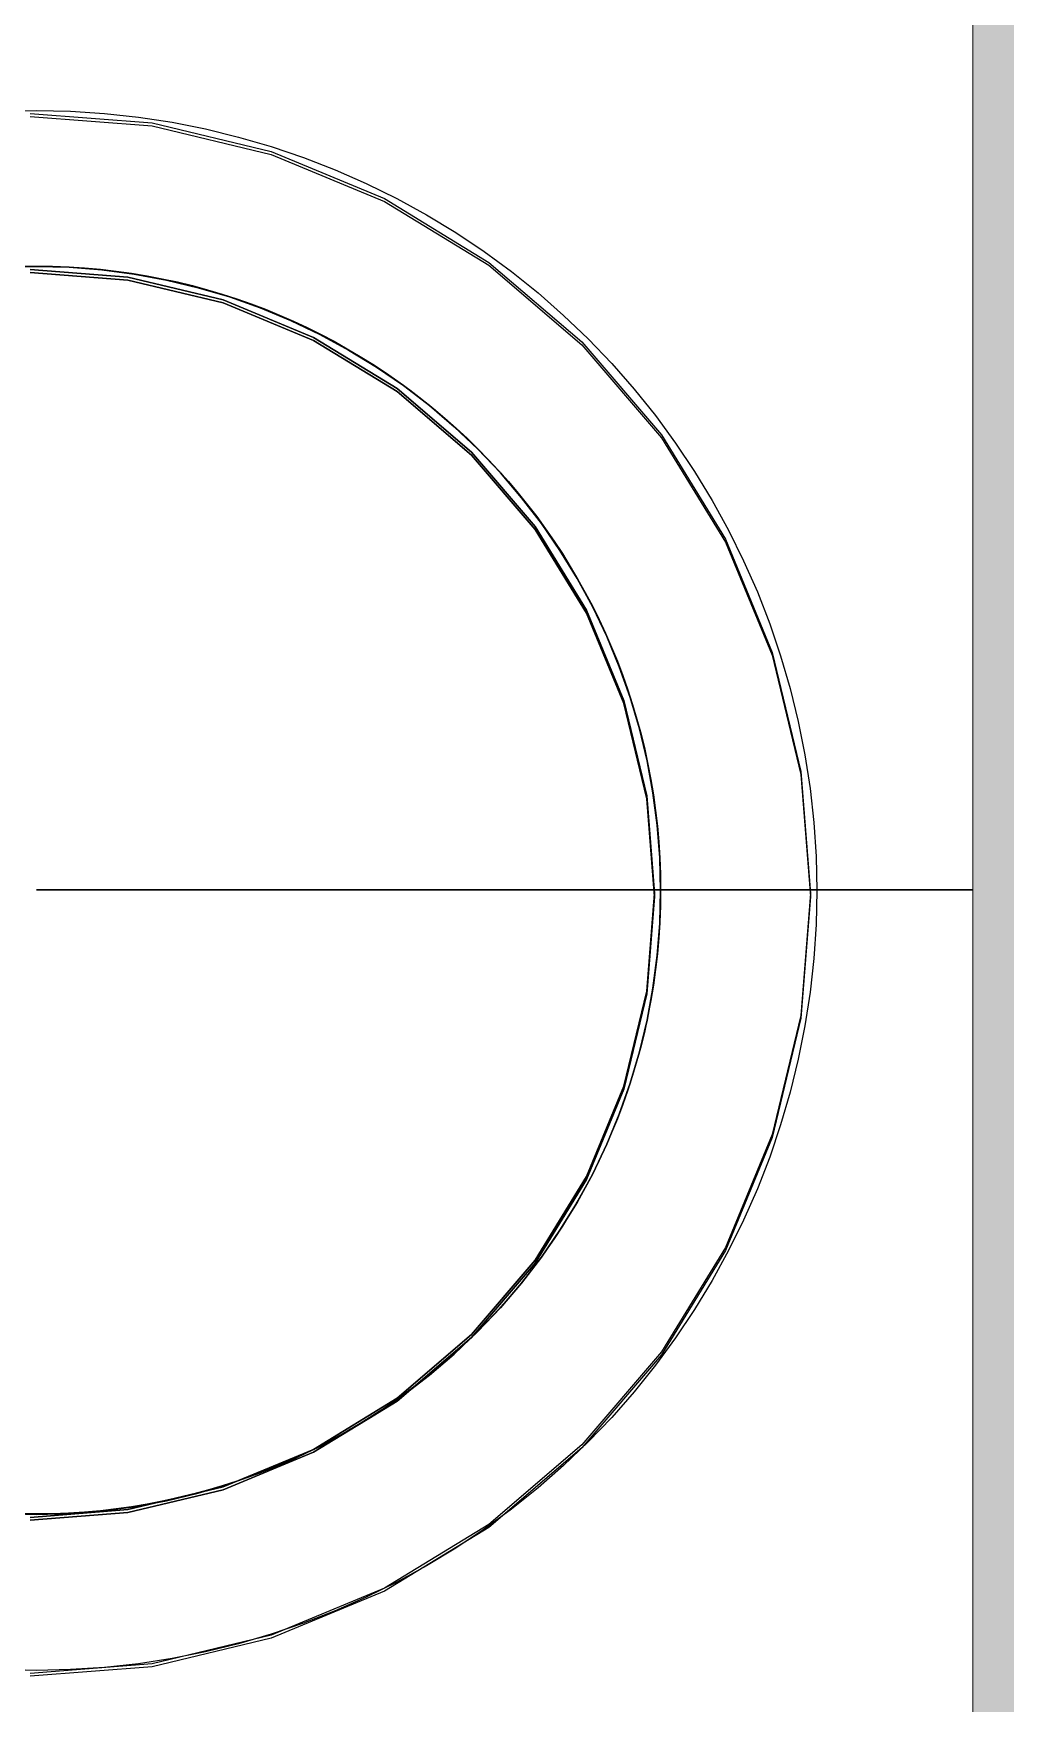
# Model space of a CAD drawing. Header units: millimetres. Extents: x 0 to 59350, y 0 to 29700.
# Drawn here: x 38668 to 38683.58, y 18100.68 to 18127.45 of the extents above; entities that cross this region are included whole.
import ezdxf

# ---------------------------------------------------------------- set-up
doc = ezdxf.new("R2010")
doc.units = ezdxf.units.MM
doc.linetypes.add('PUNKT2_S9', pattern=[1, 0, -1])
doc.layers.add('Slab', color=7, linetype='Continuous', lineweight=50)
doc.layers.add('Standard', color=7, linetype='Continuous', lineweight=25)

msp = doc.modelspace()

# ---------------------------------------------------------------- hatches: boundary and pattern name
at = {"layer": 'Standard', "linetype": 'PUNKT2_S9', "lineweight": 18}
msp.add_hatch(color=59, dxfattribs=at).paths.add_polyline_path([(38683.049, 18941.22), (38683.049, 18021.22), (38708.049, 18021.22), (38708.049, 18941.22)])

# ---------------------------------------------------------------- linework, layer by layer
at = {"layer": 'Slab', "color": 7, "linetype": 'Continuous', "lineweight": -3}
for p, q in [((38667.504, 18126.201), (38668.049, 18126.213)), ((38667.504, 18126.201), (38668.049, 18126.213)), ((38667.504, 18126.201), (38668.049, 18126.213)), ((38667.504, 18126.201), (38668.049, 18126.213)), ((38668.049, 18126.213), (38668.595, 18126.201)), ((38668.049, 18126.213), (38668.595, 18126.201)), ((38668.049, 18126.213), (38668.595, 18126.201)), ((38668.049, 18126.213), (38668.595, 18126.201)), ((38668.595, 18126.201), (38669.139, 18126.165)), ((38668.595, 18126.201), (38669.139, 18126.165)), ((38668.595, 18126.201), (38669.139, 18126.165)), ((38668.595, 18126.201), (38669.139, 18126.165)), ((38667.949, 18126.165), (38669.904, 18126.012)), ((38667.949, 18126.165), (38669.904, 18126.012)), ((38667.949, 18126.118), (38669.904, 18125.964)), ((38667.949, 18126.118), (38669.904, 18125.964)), ((38669.139, 18126.165), (38669.681, 18126.106)), ((38669.139, 18126.165), (38669.681, 18126.106)), ((38669.139, 18126.165), (38669.681, 18126.106)), ((38669.139, 18126.165), (38669.681, 18126.106)), ((38669.681, 18126.106), (38670.22, 18126.023)), ((38669.681, 18126.106), (38670.22, 18126.023)), ((38669.681, 18126.106), (38670.22, 18126.023)), ((38669.681, 18126.106), (38670.22, 18126.023)), ((38669.904, 18126.012), (38671.811, 18125.554)), ((38669.904, 18126.012), (38671.811, 18125.554)), ((38669.904, 18125.964), (38671.811, 18125.506)), ((38669.904, 18125.964), (38671.811, 18125.506)), ((38670.22, 18126.023), (38670.755, 18125.917)), ((38670.22, 18126.023), (38670.755, 18125.917)), ((38670.22, 18126.023), (38670.755, 18125.917)), ((38670.22, 18126.023), (38670.755, 18125.917)), ((38670.755, 18125.917), (38671.285, 18125.787)), ((38670.755, 18125.917), (38671.285, 18125.787)), ((38670.755, 18125.917), (38671.285, 18125.787)), ((38670.755, 18125.917), (38671.285, 18125.787)), ((38671.285, 18125.787), (38671.808, 18125.634)), ((38671.285, 18125.787), (38671.808, 18125.634)), ((38671.285, 18125.787), (38671.808, 18125.634)), ((38671.285, 18125.787), (38671.808, 18125.634)), ((38671.808, 18125.634), (38672.325, 18125.459)), ((38671.808, 18125.634), (38672.325, 18125.459)), ((38671.808, 18125.634), (38672.325, 18125.459)), ((38671.808, 18125.634), (38672.325, 18125.459)), ((38671.811, 18125.554), (38673.624, 18124.803)), ((38671.811, 18125.554), (38673.624, 18124.803)), ((38671.811, 18125.506), (38673.624, 18124.756)), ((38671.811, 18125.506), (38673.624, 18124.756)), ((38672.325, 18125.459), (38672.833, 18125.261)), ((38672.325, 18125.459), (38672.833, 18125.261)), ((38672.325, 18125.459), (38672.833, 18125.261)), ((38672.325, 18125.459), (38672.833, 18125.261)), ((38672.833, 18125.261), (38673.332, 18125.042)), ((38672.833, 18125.261), (38673.332, 18125.042)), ((38672.833, 18125.261), (38673.332, 18125.042)), ((38672.833, 18125.261), (38673.332, 18125.042)), ((38673.332, 18125.042), (38673.821, 18124.801)), ((38673.332, 18125.042), (38673.821, 18124.801)), ((38673.332, 18125.042), (38673.821, 18124.801)), ((38673.332, 18125.042), (38673.821, 18124.801)), ((38673.624, 18124.803), (38675.296, 18123.778)), ((38673.624, 18124.803), (38675.296, 18123.778)), ((38673.624, 18124.756), (38675.296, 18123.731)), ((38673.624, 18124.756), (38675.296, 18123.731)), ((38673.821, 18124.801), (38674.299, 18124.538)), ((38673.821, 18124.801), (38674.299, 18124.538)), ((38673.821, 18124.801), (38674.299, 18124.538)), ((38673.821, 18124.801), (38674.299, 18124.538)), ((38674.299, 18124.538), (38674.766, 18124.255)), ((38674.299, 18124.538), (38674.766, 18124.255)), ((38674.299, 18124.538), (38674.766, 18124.255)), ((38674.299, 18124.538), (38674.766, 18124.255)), ((38674.766, 18124.255), (38675.219, 18123.952)), ((38674.766, 18124.255), (38675.219, 18123.952)), ((38674.766, 18124.255), (38675.219, 18123.952)), ((38674.766, 18124.255), (38675.219, 18123.952)), ((38675.219, 18123.952), (38675.659, 18123.63)), ((38675.219, 18123.952), (38675.659, 18123.63)), ((38675.219, 18123.952), (38675.659, 18123.63)), ((38675.219, 18123.952), (38675.659, 18123.63)), ((38668.049, 18123.713), (38667.526, 18123.699)), ((38667.526, 18123.699), (38668.049, 18123.713)), ((38667.526, 18123.699), (38668.049, 18123.713)), ((38668.049, 18123.713), (38667.526, 18123.699)), ((38667.526, 18123.699), (38668.049, 18123.713)), ((38668.049, 18123.713), (38667.526, 18123.699)), ((38669.513, 18123.542), (38667.949, 18123.665)), ((38667.949, 18123.665), (38669.513, 18123.542)), ((38669.513, 18123.495), (38667.949, 18123.618)), ((38667.949, 18123.618), (38669.513, 18123.495)), ((38668.573, 18123.699), (38668.049, 18123.713)), ((38668.049, 18123.713), (38668.573, 18123.699)), ((38668.049, 18123.713), (38668.573, 18123.699)), ((38668.573, 18123.699), (38668.049, 18123.713)), ((38668.049, 18123.713), (38668.573, 18123.699)), ((38668.573, 18123.699), (38668.049, 18123.713)), ((38669.095, 18123.658), (38668.573, 18123.699)), ((38668.573, 18123.699), (38669.095, 18123.658)), ((38668.573, 18123.699), (38669.095, 18123.658)), ((38669.095, 18123.658), (38668.573, 18123.699)), ((38668.573, 18123.699), (38669.095, 18123.658)), ((38669.095, 18123.658), (38668.573, 18123.699)), ((38669.614, 18123.59), (38669.095, 18123.658)), ((38669.095, 18123.658), (38669.614, 18123.59)), ((38669.095, 18123.658), (38669.614, 18123.59)), ((38669.614, 18123.59), (38669.095, 18123.658)), ((38669.095, 18123.658), (38669.614, 18123.59)), ((38669.614, 18123.59), (38669.095, 18123.658)), ((38671.039, 18123.176), (38669.513, 18123.542)), ((38669.513, 18123.542), (38671.039, 18123.176)), ((38670.129, 18123.494), (38669.614, 18123.59)), ((38669.614, 18123.59), (38670.129, 18123.494)), ((38669.614, 18123.59), (38670.129, 18123.494)), ((38670.129, 18123.494), (38669.614, 18123.59)), ((38669.614, 18123.59), (38670.129, 18123.494)), ((38670.129, 18123.494), (38669.614, 18123.59)), ((38675.296, 18123.778), (38676.788, 18122.504)), ((38675.296, 18123.778), (38676.788, 18122.504)), ((38675.296, 18123.731), (38676.788, 18122.457)), ((38675.296, 18123.731), (38676.788, 18122.457)), ((38675.659, 18123.63), (38676.084, 18123.289)), ((38675.659, 18123.63), (38676.084, 18123.289)), ((38675.659, 18123.63), (38676.084, 18123.289)), ((38675.659, 18123.63), (38676.084, 18123.289)), ((38671.039, 18123.129), (38669.513, 18123.495)), ((38669.513, 18123.495), (38671.039, 18123.129)), ((38670.638, 18123.372), (38670.129, 18123.494)), ((38670.129, 18123.494), (38670.638, 18123.372)), ((38670.129, 18123.494), (38670.638, 18123.372)), ((38670.638, 18123.372), (38670.129, 18123.494)), ((38670.129, 18123.494), (38670.638, 18123.372)), ((38670.638, 18123.372), (38670.129, 18123.494)), ((38671.14, 18123.224), (38670.638, 18123.372)), ((38670.638, 18123.372), (38671.14, 18123.224)), ((38670.638, 18123.372), (38671.14, 18123.224)), ((38671.14, 18123.224), (38670.638, 18123.372)), ((38670.638, 18123.372), (38671.14, 18123.224)), ((38671.14, 18123.224), (38670.638, 18123.372)), ((38676.084, 18123.289), (38676.494, 18122.929)), ((38676.084, 18123.289), (38676.494, 18122.929)), ((38676.084, 18123.289), (38676.494, 18122.929)), ((38676.084, 18123.289), (38676.494, 18122.929)), ((38672.489, 18122.575), (38671.039, 18123.176)), ((38671.039, 18123.176), (38672.489, 18122.575)), ((38672.489, 18122.528), (38671.039, 18123.129)), ((38671.039, 18123.129), (38672.489, 18122.528)), ((38671.633, 18123.049), (38671.14, 18123.224)), ((38671.14, 18123.224), (38671.633, 18123.049)), ((38671.14, 18123.224), (38671.633, 18123.049)), ((38671.633, 18123.049), (38671.14, 18123.224)), ((38671.14, 18123.224), (38671.633, 18123.049)), ((38671.633, 18123.049), (38671.14, 18123.224)), ((38672.117, 18122.848), (38671.633, 18123.049)), ((38671.633, 18123.049), (38672.117, 18122.848)), ((38671.633, 18123.049), (38672.117, 18122.848)), ((38672.117, 18122.848), (38671.633, 18123.049)), ((38671.633, 18123.049), (38672.117, 18122.848)), ((38672.117, 18122.848), (38671.633, 18123.049)), ((38672.589, 18122.623), (38672.117, 18122.848)), ((38672.117, 18122.848), (38672.589, 18122.623)), ((38672.117, 18122.848), (38672.589, 18122.623)), ((38672.589, 18122.623), (38672.117, 18122.848)), ((38672.117, 18122.848), (38672.589, 18122.623)), ((38672.589, 18122.623), (38672.117, 18122.848)), ((38676.494, 18122.929), (38676.888, 18122.552)), ((38676.494, 18122.929), (38676.888, 18122.552)), ((38676.494, 18122.929), (38676.888, 18122.552)), ((38676.494, 18122.929), (38676.888, 18122.552)), ((38673.827, 18121.756), (38672.489, 18122.575)), ((38672.489, 18122.575), (38673.827, 18121.756)), ((38673.827, 18121.708), (38672.489, 18122.528)), ((38672.489, 18122.528), (38673.827, 18121.708)), ((38673.049, 18122.373), (38672.589, 18122.623)), ((38672.589, 18122.623), (38673.049, 18122.373)), ((38672.589, 18122.623), (38673.049, 18122.373)), ((38673.049, 18122.373), (38672.589, 18122.623)), ((38672.589, 18122.623), (38673.049, 18122.373)), ((38673.049, 18122.373), (38672.589, 18122.623)), ((38676.788, 18122.504), (38678.061, 18121.013)), ((38676.788, 18122.504), (38678.061, 18121.013)), ((38676.788, 18122.457), (38678.061, 18120.965)), ((38676.788, 18122.457), (38678.061, 18120.965)), ((38676.888, 18122.552), (38677.265, 18122.158)), ((38676.888, 18122.552), (38677.265, 18122.158)), ((38676.888, 18122.552), (38677.265, 18122.158)), ((38676.888, 18122.552), (38677.265, 18122.158)), ((38673.496, 18122.1), (38673.049, 18122.373)), ((38673.049, 18122.373), (38673.496, 18122.1)), ((38673.049, 18122.373), (38673.496, 18122.1)), ((38673.496, 18122.1), (38673.049, 18122.373)), ((38673.049, 18122.373), (38673.496, 18122.1)), ((38673.496, 18122.1), (38673.049, 18122.373)), ((38673.927, 18121.803), (38673.496, 18122.1)), ((38673.496, 18122.1), (38673.927, 18121.803)), ((38673.496, 18122.1), (38673.927, 18121.803)), ((38673.927, 18121.803), (38673.496, 18122.1)), ((38673.496, 18122.1), (38673.927, 18121.803)), ((38673.927, 18121.803), (38673.496, 18122.1)), ((38677.265, 18122.158), (38677.625, 18121.748)), ((38677.265, 18122.158), (38677.625, 18121.748)), ((38677.265, 18122.158), (38677.625, 18121.748)), ((38677.265, 18122.158), (38677.625, 18121.748)), ((38675.02, 18120.737), (38673.827, 18121.756)), ((38673.827, 18121.756), (38675.02, 18120.737)), ((38675.02, 18120.689), (38673.827, 18121.708)), ((38673.827, 18121.708), (38675.02, 18120.689)), ((38674.343, 18121.484), (38673.927, 18121.803)), ((38673.927, 18121.803), (38674.343, 18121.484)), ((38673.927, 18121.803), (38674.343, 18121.484)), ((38674.343, 18121.484), (38673.927, 18121.803)), ((38673.927, 18121.803), (38674.343, 18121.484)), ((38674.343, 18121.484), (38673.927, 18121.803)), ((38677.625, 18121.748), (38677.966, 18121.323)), ((38677.625, 18121.748), (38677.966, 18121.323)), ((38677.625, 18121.748), (38677.966, 18121.323)), ((38677.625, 18121.748), (38677.966, 18121.323)), ((38674.741, 18121.144), (38674.343, 18121.484)), ((38674.343, 18121.484), (38674.741, 18121.144)), ((38674.343, 18121.484), (38674.741, 18121.144)), ((38674.741, 18121.144), (38674.343, 18121.484)), ((38674.343, 18121.484), (38674.741, 18121.144)), ((38674.741, 18121.144), (38674.343, 18121.484)), ((38675.121, 18120.784), (38674.741, 18121.144)), ((38674.741, 18121.144), (38675.121, 18120.784)), ((38674.741, 18121.144), (38675.121, 18120.784)), ((38675.121, 18120.784), (38674.741, 18121.144)), ((38674.741, 18121.144), (38675.121, 18120.784)), ((38675.121, 18120.784), (38674.741, 18121.144)), ((38677.966, 18121.323), (38678.289, 18120.883)), ((38677.966, 18121.323), (38678.289, 18120.883)), ((38677.966, 18121.323), (38678.289, 18120.883)), ((38677.966, 18121.323), (38678.289, 18120.883)), ((38678.061, 18121.013), (38679.086, 18119.34)), ((38678.061, 18121.013), (38679.086, 18119.34)), ((38678.061, 18120.965), (38679.086, 18119.293)), ((38678.061, 18120.965), (38679.086, 18119.293)), ((38678.289, 18120.883), (38678.592, 18120.429)), ((38678.289, 18120.883), (38678.592, 18120.429)), ((38678.289, 18120.883), (38678.592, 18120.429)), ((38678.289, 18120.883), (38678.592, 18120.429)), ((38676.039, 18119.543), (38675.02, 18120.737)), ((38675.02, 18120.737), (38676.039, 18119.543)), ((38676.039, 18119.496), (38675.02, 18120.689)), ((38675.02, 18120.689), (38676.039, 18119.496)), ((38675.481, 18120.404), (38675.121, 18120.784)), ((38675.121, 18120.784), (38675.481, 18120.404)), ((38675.121, 18120.784), (38675.481, 18120.404)), ((38675.481, 18120.404), (38675.121, 18120.784)), ((38675.121, 18120.784), (38675.481, 18120.404)), ((38675.481, 18120.404), (38675.121, 18120.784)), ((38675.821, 18120.006), (38675.481, 18120.404)), ((38675.481, 18120.404), (38675.821, 18120.006)), ((38675.481, 18120.404), (38675.821, 18120.006)), ((38675.821, 18120.006), (38675.481, 18120.404)), ((38675.481, 18120.404), (38675.821, 18120.006)), ((38675.821, 18120.006), (38675.481, 18120.404)), ((38678.592, 18120.429), (38678.875, 18119.963)), ((38678.592, 18120.429), (38678.875, 18119.963)), ((38678.592, 18120.429), (38678.875, 18119.963)), ((38678.592, 18120.429), (38678.875, 18119.963)), ((38676.14, 18119.591), (38675.821, 18120.006)), ((38675.821, 18120.006), (38676.14, 18119.591)), ((38675.821, 18120.006), (38676.14, 18119.591)), ((38676.14, 18119.591), (38675.821, 18120.006)), ((38675.821, 18120.006), (38676.14, 18119.591)), ((38676.14, 18119.591), (38675.821, 18120.006)), ((38678.875, 18119.963), (38679.137, 18119.485)), ((38678.875, 18119.963), (38679.137, 18119.485)), ((38678.875, 18119.963), (38679.137, 18119.485)), ((38678.875, 18119.963), (38679.137, 18119.485)), ((38676.859, 18118.205), (38676.039, 18119.543)), ((38676.039, 18119.543), (38676.859, 18118.205)), ((38676.436, 18119.159), (38676.14, 18119.591)), ((38676.14, 18119.591), (38676.436, 18119.159)), ((38676.14, 18119.591), (38676.436, 18119.159)), ((38676.436, 18119.159), (38676.14, 18119.591)), ((38676.14, 18119.591), (38676.436, 18119.159)), ((38676.436, 18119.159), (38676.14, 18119.591)), ((38676.859, 18118.158), (38676.039, 18119.496)), ((38676.039, 18119.496), (38676.859, 18118.158)), ((38679.086, 18119.34), (38679.837, 18117.528)), ((38679.086, 18119.34), (38679.837, 18117.528)), ((38679.086, 18119.293), (38679.837, 18117.481)), ((38679.086, 18119.293), (38679.837, 18117.481)), ((38679.137, 18119.485), (38679.378, 18118.996)), ((38679.137, 18119.485), (38679.378, 18118.996)), ((38679.137, 18119.485), (38679.378, 18118.996)), ((38679.137, 18119.485), (38679.378, 18118.996)), ((38676.71, 18118.713), (38676.436, 18119.159)), ((38676.436, 18119.159), (38676.71, 18118.713)), ((38676.436, 18119.159), (38676.71, 18118.713)), ((38676.71, 18118.713), (38676.436, 18119.159)), ((38676.436, 18119.159), (38676.71, 18118.713)), ((38676.71, 18118.713), (38676.436, 18119.159)), ((38679.378, 18118.996), (38679.598, 18118.497)), ((38679.378, 18118.996), (38679.598, 18118.497)), ((38679.378, 18118.996), (38679.598, 18118.497)), ((38679.378, 18118.996), (38679.598, 18118.497)), ((38676.96, 18118.253), (38676.71, 18118.713)), ((38676.71, 18118.713), (38676.96, 18118.253)), ((38676.71, 18118.713), (38676.96, 18118.253)), ((38676.96, 18118.253), (38676.71, 18118.713)), ((38676.71, 18118.713), (38676.96, 18118.253)), ((38676.96, 18118.253), (38676.71, 18118.713)), ((38679.598, 18118.497), (38679.796, 18117.988)), ((38679.598, 18118.497), (38679.796, 18117.988)), ((38679.598, 18118.497), (38679.796, 18117.988)), ((38679.598, 18118.497), (38679.796, 18117.988)), ((38677.459, 18116.756), (38676.859, 18118.205)), ((38676.859, 18118.205), (38677.459, 18116.756)), ((38677.459, 18116.708), (38676.859, 18118.158)), ((38676.859, 18118.158), (38677.459, 18116.708)), ((38677.185, 18117.78), (38676.96, 18118.253)), ((38676.96, 18118.253), (38677.185, 18117.78)), ((38676.96, 18118.253), (38677.185, 18117.78)), ((38677.185, 18117.78), (38676.96, 18118.253)), ((38676.96, 18118.253), (38677.185, 18117.78)), ((38677.185, 18117.78), (38676.96, 18118.253)), ((38679.796, 18117.988), (38679.971, 18117.472)), ((38679.796, 18117.988), (38679.971, 18117.472)), ((38679.796, 18117.988), (38679.971, 18117.472)), ((38679.796, 18117.988), (38679.971, 18117.472)), ((38677.385, 18117.297), (38677.185, 18117.78)), ((38677.185, 18117.78), (38677.385, 18117.297)), ((38677.185, 18117.78), (38677.385, 18117.297)), ((38677.385, 18117.297), (38677.185, 18117.78)), ((38677.185, 18117.78), (38677.385, 18117.297)), ((38677.385, 18117.297), (38677.185, 18117.78)), ((38679.837, 18117.528), (38680.295, 18115.621)), ((38679.837, 18117.528), (38680.295, 18115.621)), ((38679.837, 18117.481), (38680.295, 18115.573)), ((38679.837, 18117.481), (38680.295, 18115.573)), ((38679.971, 18117.472), (38680.124, 18116.948)), ((38679.971, 18117.472), (38680.124, 18116.948)), ((38679.971, 18117.472), (38680.124, 18116.948)), ((38679.971, 18117.472), (38680.124, 18116.948)), ((38677.56, 18116.803), (38677.385, 18117.297)), ((38677.385, 18117.297), (38677.56, 18116.803)), ((38677.385, 18117.297), (38677.56, 18116.803)), ((38677.56, 18116.803), (38677.385, 18117.297)), ((38677.385, 18117.297), (38677.56, 18116.803)), ((38677.56, 18116.803), (38677.385, 18117.297)), ((38680.124, 18116.948), (38680.253, 18116.418)), ((38680.124, 18116.948), (38680.253, 18116.418)), ((38680.124, 18116.948), (38680.253, 18116.418)), ((38680.124, 18116.948), (38680.253, 18116.418)), ((38677.826, 18115.23), (38677.459, 18116.756)), ((38677.459, 18116.756), (38677.826, 18115.23)), ((38677.826, 18115.182), (38677.459, 18116.708)), ((38677.459, 18116.708), (38677.826, 18115.182)), ((38677.709, 18116.301), (38677.56, 18116.803)), ((38677.56, 18116.803), (38677.709, 18116.301)), ((38677.56, 18116.803), (38677.709, 18116.301)), ((38677.709, 18116.301), (38677.56, 18116.803)), ((38677.56, 18116.803), (38677.709, 18116.301)), ((38677.709, 18116.301), (38677.56, 18116.803)), ((38677.831, 18115.792), (38677.709, 18116.301)), ((38677.709, 18116.301), (38677.831, 18115.792)), ((38677.709, 18116.301), (38677.831, 18115.792)), ((38677.831, 18115.792), (38677.709, 18116.301)), ((38677.709, 18116.301), (38677.831, 18115.792)), ((38677.831, 18115.792), (38677.709, 18116.301)), ((38680.253, 18116.418), (38680.36, 18115.884)), ((38680.253, 18116.418), (38680.36, 18115.884)), ((38680.253, 18116.418), (38680.36, 18115.884)), ((38680.253, 18116.418), (38680.36, 18115.884)), ((38677.926, 18115.277), (38677.831, 18115.792)), ((38677.831, 18115.792), (38677.926, 18115.277)), ((38677.831, 18115.792), (38677.926, 18115.277)), ((38677.926, 18115.277), (38677.831, 18115.792)), ((38677.831, 18115.792), (38677.926, 18115.277)), ((38677.926, 18115.277), (38677.831, 18115.792)), ((38680.36, 18115.884), (38680.443, 18115.345)), ((38680.36, 18115.884), (38680.443, 18115.345)), ((38680.36, 18115.884), (38680.443, 18115.345)), ((38680.36, 18115.884), (38680.443, 18115.345)), ((38680.295, 18115.621), (38680.449, 18113.665)), ((38680.295, 18115.621), (38680.449, 18113.665)), ((38680.295, 18115.573), (38680.449, 18113.618)), ((38680.295, 18115.573), (38680.449, 18113.618)), ((38677.949, 18113.665), (38677.826, 18115.23)), ((38677.826, 18115.23), (38677.949, 18113.665)), ((38677.995, 18114.758), (38677.926, 18115.277)), ((38677.926, 18115.277), (38677.995, 18114.758)), ((38677.926, 18115.277), (38677.995, 18114.758)), ((38677.995, 18114.758), (38677.926, 18115.277)), ((38677.926, 18115.277), (38677.995, 18114.758)), ((38677.995, 18114.758), (38677.926, 18115.277)), ((38680.443, 18115.345), (38680.502, 18114.802)), ((38680.443, 18115.345), (38680.502, 18114.802)), ((38680.443, 18115.345), (38680.502, 18114.802)), ((38680.443, 18115.345), (38680.502, 18114.802)), ((38677.949, 18113.618), (38677.826, 18115.182)), ((38677.826, 18115.182), (38677.949, 18113.618)), ((38678.036, 18114.236), (38677.995, 18114.758)), ((38677.995, 18114.758), (38678.036, 18114.236)), ((38677.995, 18114.758), (38678.036, 18114.236)), ((38678.036, 18114.236), (38677.995, 18114.758)), ((38677.995, 18114.758), (38678.036, 18114.236)), ((38678.036, 18114.236), (38677.995, 18114.758)), ((38680.502, 18114.802), (38680.538, 18114.258)), ((38680.502, 18114.802), (38680.538, 18114.258)), ((38680.502, 18114.802), (38680.538, 18114.258)), ((38680.502, 18114.802), (38680.538, 18114.258)), ((38678.049, 18113.713), (38678.036, 18114.236)), ((38678.036, 18114.236), (38678.049, 18113.713)), ((38678.036, 18114.236), (38678.049, 18113.713)), ((38678.049, 18113.713), (38678.036, 18114.236)), ((38678.036, 18114.236), (38678.049, 18113.713)), ((38678.049, 18113.713), (38678.036, 18114.236)), ((38680.538, 18114.258), (38680.549, 18113.713)), ((38680.538, 18114.258), (38680.549, 18113.713)), ((38680.538, 18114.258), (38680.549, 18113.713)), ((38680.538, 18114.258), (38680.549, 18113.713)), ((38677.826, 18112.101), (38677.949, 18113.665)), ((38677.949, 18113.665), (38677.826, 18112.101)), ((38677.826, 18112.054), (38677.949, 18113.618)), ((38677.949, 18113.618), (38677.826, 18112.054)), ((38678.036, 18113.19), (38678.049, 18113.713)), ((38678.049, 18113.713), (38678.036, 18113.19)), ((38678.049, 18113.713), (38678.036, 18113.19)), ((38678.036, 18113.19), (38678.049, 18113.713)), ((38678.049, 18113.713), (38678.036, 18113.19)), ((38678.036, 18113.19), (38678.049, 18113.713)), ((38680.449, 18113.665), (38680.295, 18111.71)), ((38680.449, 18113.665), (38680.295, 18111.71)), ((38680.449, 18113.618), (38680.295, 18111.663)), ((38680.449, 18113.618), (38680.295, 18111.663)), ((38680.549, 18113.713), (38680.538, 18113.168)), ((38680.549, 18113.713), (38680.538, 18113.168)), ((38680.549, 18113.713), (38680.538, 18113.168)), ((38680.549, 18113.713), (38680.538, 18113.168)), ((38677.995, 18112.668), (38678.036, 18113.19)), ((38678.036, 18113.19), (38677.995, 18112.668)), ((38678.036, 18113.19), (38677.995, 18112.668)), ((38677.995, 18112.668), (38678.036, 18113.19)), ((38678.036, 18113.19), (38677.995, 18112.668)), ((38677.995, 18112.668), (38678.036, 18113.19)), ((38680.538, 18113.168), (38680.502, 18112.624)), ((38680.538, 18113.168), (38680.502, 18112.624)), ((38680.538, 18113.168), (38680.502, 18112.624)), ((38680.538, 18113.168), (38680.502, 18112.624)), ((38677.926, 18112.149), (38677.995, 18112.668)), ((38677.995, 18112.668), (38677.926, 18112.149)), ((38677.995, 18112.668), (38677.926, 18112.149)), ((38677.926, 18112.149), (38677.995, 18112.668)), ((38677.995, 18112.668), (38677.926, 18112.149)), ((38677.926, 18112.149), (38677.995, 18112.668)), ((38680.502, 18112.624), (38680.443, 18112.081)), ((38680.502, 18112.624), (38680.443, 18112.081)), ((38680.502, 18112.624), (38680.443, 18112.081)), ((38680.502, 18112.624), (38680.443, 18112.081)), ((38677.459, 18110.575), (38677.826, 18112.101)), ((38677.826, 18112.101), (38677.459, 18110.575)), ((38677.459, 18110.528), (38677.826, 18112.054)), ((38677.826, 18112.054), (38677.459, 18110.528)), ((38677.831, 18111.634), (38677.926, 18112.149)), ((38677.926, 18112.149), (38677.831, 18111.634)), ((38677.926, 18112.149), (38677.831, 18111.634)), ((38677.831, 18111.634), (38677.926, 18112.149)), ((38677.926, 18112.149), (38677.831, 18111.634)), ((38677.831, 18111.634), (38677.926, 18112.149)), ((38680.443, 18112.081), (38680.36, 18111.542)), ((38680.443, 18112.081), (38680.36, 18111.542)), ((38680.443, 18112.081), (38680.36, 18111.542)), ((38680.443, 18112.081), (38680.36, 18111.542)), ((38677.709, 18111.125), (38677.831, 18111.634)), ((38677.831, 18111.634), (38677.709, 18111.125)), ((38677.831, 18111.634), (38677.709, 18111.125)), ((38677.709, 18111.125), (38677.831, 18111.634)), ((38677.831, 18111.634), (38677.709, 18111.125)), ((38677.709, 18111.125), (38677.831, 18111.634)), ((38680.295, 18111.71), (38679.837, 18109.803)), ((38680.295, 18111.71), (38679.837, 18109.803)), ((38680.295, 18111.663), (38679.837, 18109.755)), ((38680.295, 18111.663), (38679.837, 18109.755)), ((38680.36, 18111.542), (38680.253, 18111.008)), ((38680.36, 18111.542), (38680.253, 18111.008)), ((38680.36, 18111.542), (38680.253, 18111.008)), ((38680.36, 18111.542), (38680.253, 18111.008)), ((38677.56, 18110.623), (38677.709, 18111.125)), ((38677.709, 18111.125), (38677.56, 18110.623)), ((38677.709, 18111.125), (38677.56, 18110.623)), ((38677.56, 18110.623), (38677.709, 18111.125)), ((38677.709, 18111.125), (38677.56, 18110.623)), ((38677.56, 18110.623), (38677.709, 18111.125)), ((38680.253, 18111.008), (38680.124, 18110.478)), ((38680.253, 18111.008), (38680.124, 18110.478)), ((38680.253, 18111.008), (38680.124, 18110.478)), ((38680.253, 18111.008), (38680.124, 18110.478)), ((38676.859, 18109.126), (38677.459, 18110.575)), ((38677.459, 18110.575), (38676.859, 18109.126)), ((38676.859, 18109.078), (38677.459, 18110.528)), ((38677.459, 18110.528), (38676.859, 18109.078)), ((38677.385, 18110.129), (38677.56, 18110.623)), ((38677.56, 18110.623), (38677.385, 18110.129)), ((38677.56, 18110.623), (38677.385, 18110.129)), ((38677.385, 18110.129), (38677.56, 18110.623)), ((38677.56, 18110.623), (38677.385, 18110.129)), ((38677.385, 18110.129), (38677.56, 18110.623)), ((38680.124, 18110.478), (38679.971, 18109.954)), ((38680.124, 18110.478), (38679.971, 18109.954)), ((38680.124, 18110.478), (38679.971, 18109.954)), ((38680.124, 18110.478), (38679.971, 18109.954)), ((38677.185, 18109.646), (38677.385, 18110.129)), ((38677.385, 18110.129), (38677.185, 18109.646)), ((38677.385, 18110.129), (38677.185, 18109.646)), ((38677.185, 18109.646), (38677.385, 18110.129)), ((38677.385, 18110.129), (38677.185, 18109.646)), ((38677.185, 18109.646), (38677.385, 18110.129)), ((38679.971, 18109.954), (38679.796, 18109.438)), ((38679.971, 18109.954), (38679.796, 18109.438)), ((38679.971, 18109.954), (38679.796, 18109.438)), ((38679.971, 18109.954), (38679.796, 18109.438)), ((38676.96, 18109.173), (38677.185, 18109.646)), ((38677.185, 18109.646), (38676.96, 18109.173)), ((38677.185, 18109.646), (38676.96, 18109.173)), ((38676.96, 18109.173), (38677.185, 18109.646)), ((38677.185, 18109.646), (38676.96, 18109.173)), ((38676.96, 18109.173), (38677.185, 18109.646)), ((38679.837, 18109.803), (38679.086, 18107.991)), ((38679.837, 18109.803), (38679.086, 18107.991)), ((38679.837, 18109.755), (38679.086, 18107.943)), ((38679.837, 18109.755), (38679.086, 18107.943)), ((38679.796, 18109.438), (38679.598, 18108.929)), ((38679.796, 18109.438), (38679.598, 18108.929)), ((38679.796, 18109.438), (38679.598, 18108.929)), ((38679.796, 18109.438), (38679.598, 18108.929)), ((38676.039, 18107.788), (38676.859, 18109.126)), ((38676.859, 18109.126), (38676.039, 18107.788)), ((38676.039, 18107.74), (38676.859, 18109.078)), ((38676.859, 18109.078), (38676.039, 18107.74)), ((38676.71, 18108.713), (38676.96, 18109.173)), ((38676.96, 18109.173), (38676.71, 18108.713)), ((38676.96, 18109.173), (38676.71, 18108.713)), ((38676.71, 18108.713), (38676.96, 18109.173)), ((38676.96, 18109.173), (38676.71, 18108.713)), ((38676.71, 18108.713), (38676.96, 18109.173)), ((38679.598, 18108.929), (38679.378, 18108.43)), ((38679.598, 18108.929), (38679.378, 18108.43)), ((38679.598, 18108.929), (38679.378, 18108.43)), ((38679.598, 18108.929), (38679.378, 18108.43)), ((38676.436, 18108.267), (38676.71, 18108.713)), ((38676.71, 18108.713), (38676.436, 18108.267)), ((38676.71, 18108.713), (38676.436, 18108.267)), ((38676.436, 18108.267), (38676.71, 18108.713)), ((38676.71, 18108.713), (38676.436, 18108.267)), ((38676.436, 18108.267), (38676.71, 18108.713)), ((38676.14, 18107.835), (38676.436, 18108.267)), ((38676.436, 18108.267), (38676.14, 18107.835)), ((38676.436, 18108.267), (38676.14, 18107.835)), ((38676.14, 18107.835), (38676.436, 18108.267)), ((38676.436, 18108.267), (38676.14, 18107.835)), ((38676.14, 18107.835), (38676.436, 18108.267)), ((38679.378, 18108.43), (38679.137, 18107.941)), ((38679.378, 18108.43), (38679.137, 18107.941)), ((38679.378, 18108.43), (38679.137, 18107.941)), ((38679.378, 18108.43), (38679.137, 18107.941)), ((38679.086, 18107.991), (38678.061, 18106.318)), ((38679.086, 18107.991), (38678.061, 18106.318)), ((38675.02, 18106.594), (38676.039, 18107.788)), ((38676.039, 18107.788), (38675.02, 18106.594)), ((38675.02, 18106.547), (38676.039, 18107.74)), ((38676.039, 18107.74), (38675.02, 18106.547)), ((38675.821, 18107.42), (38676.14, 18107.835)), ((38676.14, 18107.835), (38675.821, 18107.42)), ((38676.14, 18107.835), (38675.821, 18107.42)), ((38675.821, 18107.42), (38676.14, 18107.835)), ((38676.14, 18107.835), (38675.821, 18107.42)), ((38675.821, 18107.42), (38676.14, 18107.835)), ((38679.086, 18107.943), (38678.061, 18106.271)), ((38679.086, 18107.943), (38678.061, 18106.271)), ((38679.137, 18107.941), (38678.875, 18107.463)), ((38679.137, 18107.941), (38678.875, 18107.463)), ((38679.137, 18107.941), (38678.875, 18107.463)), ((38679.137, 18107.941), (38678.875, 18107.463)), ((38678.875, 18107.463), (38678.592, 18106.997)), ((38678.875, 18107.463), (38678.592, 18106.997)), ((38678.875, 18107.463), (38678.592, 18106.997)), ((38678.875, 18107.463), (38678.592, 18106.997)), ((38675.481, 18107.022), (38675.821, 18107.42)), ((38675.821, 18107.42), (38675.481, 18107.022)), ((38675.821, 18107.42), (38675.481, 18107.022)), ((38675.481, 18107.022), (38675.821, 18107.42)), ((38675.821, 18107.42), (38675.481, 18107.022)), ((38675.481, 18107.022), (38675.821, 18107.42)), ((38675.121, 18106.642), (38675.481, 18107.022)), ((38675.481, 18107.022), (38675.121, 18106.642)), ((38675.481, 18107.022), (38675.121, 18106.642)), ((38675.121, 18106.642), (38675.481, 18107.022)), ((38675.481, 18107.022), (38675.121, 18106.642)), ((38675.121, 18106.642), (38675.481, 18107.022)), ((38678.592, 18106.997), (38678.289, 18106.543)), ((38678.592, 18106.997), (38678.289, 18106.543)), ((38678.592, 18106.997), (38678.289, 18106.543)), ((38678.592, 18106.997), (38678.289, 18106.543)), ((38673.827, 18105.575), (38675.02, 18106.594)), ((38675.02, 18106.594), (38673.827, 18105.575)), ((38673.827, 18105.528), (38675.02, 18106.547)), ((38675.02, 18106.547), (38673.827, 18105.528)), ((38674.741, 18106.282), (38675.121, 18106.642)), ((38675.121, 18106.642), (38674.741, 18106.282)), ((38675.121, 18106.642), (38674.741, 18106.282)), ((38674.741, 18106.282), (38675.121, 18106.642)), ((38675.121, 18106.642), (38674.741, 18106.282)), ((38674.741, 18106.282), (38675.121, 18106.642)), ((38678.289, 18106.543), (38677.966, 18106.103)), ((38678.289, 18106.543), (38677.966, 18106.103)), ((38678.289, 18106.543), (38677.966, 18106.103)), ((38678.289, 18106.543), (38677.966, 18106.103)), ((38674.343, 18105.942), (38674.741, 18106.282)), ((38674.741, 18106.282), (38674.343, 18105.942)), ((38674.741, 18106.282), (38674.343, 18105.942)), ((38674.343, 18105.942), (38674.741, 18106.282)), ((38674.741, 18106.282), (38674.343, 18105.942)), ((38674.343, 18105.942), (38674.741, 18106.282)), ((38678.061, 18106.318), (38676.788, 18104.827)), ((38678.061, 18106.318), (38676.788, 18104.827)), ((38678.061, 18106.271), (38676.788, 18104.779)), ((38678.061, 18106.271), (38676.788, 18104.779)), ((38673.927, 18105.623), (38674.343, 18105.942)), ((38674.343, 18105.942), (38673.927, 18105.623)), ((38674.343, 18105.942), (38673.927, 18105.623)), ((38673.927, 18105.623), (38674.343, 18105.942)), ((38674.343, 18105.942), (38673.927, 18105.623)), ((38673.927, 18105.623), (38674.343, 18105.942)), ((38677.966, 18106.103), (38677.625, 18105.678)), ((38677.966, 18106.103), (38677.625, 18105.678)), ((38677.966, 18106.103), (38677.625, 18105.678)), ((38677.966, 18106.103), (38677.625, 18105.678)), ((38673.496, 18105.326), (38673.927, 18105.623)), ((38673.927, 18105.623), (38673.496, 18105.326)), ((38673.927, 18105.623), (38673.496, 18105.326)), ((38673.496, 18105.326), (38673.927, 18105.623)), ((38673.927, 18105.623), (38673.496, 18105.326)), ((38673.496, 18105.326), (38673.927, 18105.623)), ((38677.625, 18105.678), (38677.265, 18105.268)), ((38677.625, 18105.678), (38677.265, 18105.268)), ((38677.625, 18105.678), (38677.265, 18105.268)), ((38677.625, 18105.678), (38677.265, 18105.268)), ((38672.489, 18104.755), (38673.827, 18105.575)), ((38673.827, 18105.575), (38672.489, 18104.755)), ((38672.489, 18104.708), (38673.827, 18105.528)), ((38673.827, 18105.528), (38672.489, 18104.708)), ((38673.049, 18105.053), (38673.496, 18105.326)), ((38673.496, 18105.326), (38673.049, 18105.053)), ((38673.496, 18105.326), (38673.049, 18105.053)), ((38673.049, 18105.053), (38673.496, 18105.326)), ((38673.496, 18105.326), (38673.049, 18105.053)), ((38673.049, 18105.053), (38673.496, 18105.326)), ((38672.589, 18104.803), (38673.049, 18105.053)), ((38673.049, 18105.053), (38672.589, 18104.803)), ((38673.049, 18105.053), (38672.589, 18104.803)), ((38672.589, 18104.803), (38673.049, 18105.053)), ((38673.049, 18105.053), (38672.589, 18104.803)), ((38672.589, 18104.803), (38673.049, 18105.053)), ((38677.265, 18105.268), (38676.888, 18104.874)), ((38677.265, 18105.268), (38676.888, 18104.874)), ((38677.265, 18105.268), (38676.888, 18104.874)), ((38677.265, 18105.268), (38676.888, 18104.874)), ((38672.117, 18104.578), (38672.589, 18104.803)), ((38672.589, 18104.803), (38672.117, 18104.578)), ((38672.589, 18104.803), (38672.117, 18104.578)), ((38672.117, 18104.578), (38672.589, 18104.803)), ((38672.589, 18104.803), (38672.117, 18104.578)), ((38672.117, 18104.578), (38672.589, 18104.803)), ((38676.788, 18104.827), (38675.296, 18103.553)), ((38676.788, 18104.827), (38675.296, 18103.553)), ((38676.788, 18104.779), (38675.296, 18103.505)), ((38676.788, 18104.779), (38675.296, 18103.505)), ((38676.888, 18104.874), (38676.494, 18104.497)), ((38676.888, 18104.874), (38676.494, 18104.497)), ((38676.888, 18104.874), (38676.494, 18104.497)), ((38676.888, 18104.874), (38676.494, 18104.497)), ((38671.039, 18104.155), (38672.489, 18104.755)), ((38672.489, 18104.755), (38671.039, 18104.155)), ((38671.039, 18104.107), (38672.489, 18104.708)), ((38672.489, 18104.708), (38671.039, 18104.107)), ((38671.633, 18104.377), (38672.117, 18104.578)), ((38672.117, 18104.578), (38671.633, 18104.377)), ((38672.117, 18104.578), (38671.633, 18104.377)), ((38671.633, 18104.377), (38672.117, 18104.578)), ((38672.117, 18104.578), (38671.633, 18104.377)), ((38671.633, 18104.377), (38672.117, 18104.578)), ((38671.14, 18104.202), (38671.633, 18104.377)), ((38671.633, 18104.377), (38671.14, 18104.202)), ((38671.633, 18104.377), (38671.14, 18104.202)), ((38671.14, 18104.202), (38671.633, 18104.377)), ((38671.633, 18104.377), (38671.14, 18104.202)), ((38671.14, 18104.202), (38671.633, 18104.377)), ((38676.494, 18104.497), (38676.084, 18104.137)), ((38676.494, 18104.497), (38676.084, 18104.137)), ((38676.494, 18104.497), (38676.084, 18104.137)), ((38676.494, 18104.497), (38676.084, 18104.137)), ((38669.513, 18103.789), (38671.039, 18104.155)), ((38671.039, 18104.155), (38669.513, 18103.789)), ((38669.513, 18103.741), (38671.039, 18104.107)), ((38671.039, 18104.107), (38669.513, 18103.741)), ((38670.129, 18103.932), (38670.638, 18104.054)), ((38670.638, 18104.054), (38670.129, 18103.932)), ((38670.638, 18104.054), (38670.129, 18103.932)), ((38670.129, 18103.932), (38670.638, 18104.054)), ((38670.638, 18104.054), (38670.129, 18103.932)), ((38670.129, 18103.932), (38670.638, 18104.054)), ((38670.638, 18104.054), (38671.14, 18104.202)), ((38671.14, 18104.202), (38670.638, 18104.054)), ((38671.14, 18104.202), (38670.638, 18104.054)), ((38670.638, 18104.054), (38671.14, 18104.202)), ((38671.14, 18104.202), (38670.638, 18104.054)), ((38670.638, 18104.054), (38671.14, 18104.202)), ((38676.084, 18104.137), (38675.659, 18103.796)), ((38676.084, 18104.137), (38675.659, 18103.796)), ((38676.084, 18104.137), (38675.659, 18103.796)), ((38676.084, 18104.137), (38675.659, 18103.796)), ((38667.526, 18103.727), (38668.049, 18103.713)), ((38668.049, 18103.713), (38667.526, 18103.727)), ((38668.049, 18103.713), (38667.526, 18103.727)), ((38667.526, 18103.727), (38668.049, 18103.713)), ((38668.049, 18103.713), (38667.526, 18103.727)), ((38667.526, 18103.727), (38668.049, 18103.713)), ((38667.949, 18103.665), (38669.513, 18103.789)), ((38669.513, 18103.789), (38667.949, 18103.665)), ((38667.949, 18103.618), (38669.513, 18103.741)), ((38669.513, 18103.741), (38667.949, 18103.618)), ((38668.049, 18103.713), (38668.573, 18103.727)), ((38668.573, 18103.727), (38668.049, 18103.713)), ((38668.573, 18103.727), (38668.049, 18103.713)), ((38668.049, 18103.713), (38668.573, 18103.727)), ((38668.573, 18103.727), (38668.049, 18103.713)), ((38668.049, 18103.713), (38668.573, 18103.727)), ((38668.573, 18103.727), (38669.095, 18103.768)), ((38669.095, 18103.768), (38668.573, 18103.727)), ((38669.095, 18103.768), (38668.573, 18103.727)), ((38668.573, 18103.727), (38669.095, 18103.768)), ((38669.095, 18103.768), (38668.573, 18103.727)), ((38668.573, 18103.727), (38669.095, 18103.768)), ((38669.095, 18103.768), (38669.614, 18103.836)), ((38669.614, 18103.836), (38669.095, 18103.768)), ((38669.614, 18103.836), (38669.095, 18103.768)), ((38669.095, 18103.768), (38669.614, 18103.836)), ((38669.614, 18103.836), (38669.095, 18103.768)), ((38669.095, 18103.768), (38669.614, 18103.836)), ((38669.614, 18103.836), (38670.129, 18103.932)), ((38670.129, 18103.932), (38669.614, 18103.836)), ((38670.129, 18103.932), (38669.614, 18103.836)), ((38669.614, 18103.836), (38670.129, 18103.932)), ((38670.129, 18103.932), (38669.614, 18103.836)), ((38669.614, 18103.836), (38670.129, 18103.932)), ((38675.659, 18103.796), (38675.219, 18103.474)), ((38675.659, 18103.796), (38675.219, 18103.474)), ((38675.659, 18103.796), (38675.219, 18103.474)), ((38675.659, 18103.796), (38675.219, 18103.474)), ((38675.296, 18103.553), (38673.624, 18102.528)), ((38675.296, 18103.553), (38673.624, 18102.528)), ((38675.296, 18103.505), (38673.624, 18102.48)), ((38675.296, 18103.505), (38673.624, 18102.48)), ((38675.219, 18103.474), (38674.766, 18103.171)), ((38675.219, 18103.474), (38674.766, 18103.171)), ((38675.219, 18103.474), (38674.766, 18103.171)), ((38675.219, 18103.474), (38674.766, 18103.171)), ((38674.766, 18103.171), (38674.299, 18102.888)), ((38674.766, 18103.171), (38674.299, 18102.888)), ((38674.766, 18103.171), (38674.299, 18102.888)), ((38674.766, 18103.171), (38674.299, 18102.888)), ((38674.299, 18102.888), (38673.821, 18102.625)), ((38674.299, 18102.888), (38673.821, 18102.625)), ((38674.299, 18102.888), (38673.821, 18102.625)), ((38674.299, 18102.888), (38673.821, 18102.625)), ((38673.624, 18102.528), (38671.811, 18101.777)), ((38673.624, 18102.528), (38671.811, 18101.777)), ((38673.624, 18102.48), (38671.811, 18101.73)), ((38673.624, 18102.48), (38671.811, 18101.73)), ((38673.332, 18102.384), (38672.833, 18102.165)), ((38673.332, 18102.384), (38672.833, 18102.165)), ((38673.332, 18102.384), (38672.833, 18102.165)), ((38673.332, 18102.384), (38672.833, 18102.165)), ((38673.821, 18102.625), (38673.332, 18102.384)), ((38673.821, 18102.625), (38673.332, 18102.384)), ((38673.821, 18102.625), (38673.332, 18102.384)), ((38673.821, 18102.625), (38673.332, 18102.384)), ((38672.833, 18102.165), (38672.325, 18101.967)), ((38672.833, 18102.165), (38672.325, 18101.967)), ((38672.833, 18102.165), (38672.325, 18101.967)), ((38672.833, 18102.165), (38672.325, 18101.967)), ((38672.325, 18101.967), (38671.808, 18101.792)), ((38672.325, 18101.967), (38671.808, 18101.792)), ((38672.325, 18101.967), (38671.808, 18101.792)), ((38672.325, 18101.967), (38671.808, 18101.792)), ((38671.811, 18101.777), (38669.904, 18101.319)), ((38671.811, 18101.777), (38669.904, 18101.319)), ((38671.811, 18101.73), (38669.904, 18101.272)), ((38671.811, 18101.73), (38669.904, 18101.272)), ((38671.285, 18101.639), (38670.755, 18101.509)), ((38671.285, 18101.639), (38670.755, 18101.509)), ((38671.285, 18101.639), (38670.755, 18101.509)), ((38671.285, 18101.639), (38670.755, 18101.509)), ((38671.808, 18101.792), (38671.285, 18101.639)), ((38671.808, 18101.792), (38671.285, 18101.639)), ((38671.808, 18101.792), (38671.285, 18101.639)), ((38671.808, 18101.792), (38671.285, 18101.639)), ((38669.904, 18101.319), (38667.949, 18101.165)), ((38669.904, 18101.319), (38667.949, 18101.165)), ((38669.681, 18101.32), (38669.139, 18101.261)), ((38669.681, 18101.32), (38669.139, 18101.261)), ((38669.681, 18101.32), (38669.139, 18101.261)), ((38669.681, 18101.32), (38669.139, 18101.261)), ((38670.22, 18101.403), (38669.681, 18101.32)), ((38670.22, 18101.403), (38669.681, 18101.32)), ((38670.22, 18101.403), (38669.681, 18101.32)), ((38670.22, 18101.403), (38669.681, 18101.32)), ((38670.755, 18101.509), (38670.22, 18101.403)), ((38670.755, 18101.509), (38670.22, 18101.403)), ((38670.755, 18101.509), (38670.22, 18101.403)), ((38670.755, 18101.509), (38670.22, 18101.403)), ((38668.049, 18101.213), (38667.504, 18101.225)), ((38668.049, 18101.213), (38667.504, 18101.225)), ((38668.049, 18101.213), (38667.504, 18101.225)), ((38668.049, 18101.213), (38667.504, 18101.225)), ((38669.904, 18101.272), (38667.949, 18101.118)), ((38669.904, 18101.272), (38667.949, 18101.118)), ((38668.595, 18101.225), (38668.049, 18101.213)), ((38668.595, 18101.225), (38668.049, 18101.213)), ((38668.595, 18101.225), (38668.049, 18101.213)), ((38668.595, 18101.225), (38668.049, 18101.213)), ((38669.139, 18101.261), (38668.595, 18101.225)), ((38669.139, 18101.261), (38668.595, 18101.225)), ((38669.139, 18101.261), (38668.595, 18101.225)), ((38669.139, 18101.261), (38668.595, 18101.225))]:
    msp.add_line(p, q, dxfattribs=at)
at = {"layer": 'Slab', "color": 4, "linetype": 'Continuous', "lineweight": -3}
for p, q in [((38683.049, 18113.72), (38668.049, 18113.72)), ((38668.049, 18113.72), (38683.049, 18113.72))]:
    msp.add_line(p, q, dxfattribs=at)
at = {"layer": 'Slab', "color": 30, "linetype": 'Continuous', "lineweight": -3}
msp.add_circle((38668.049, 18113.72), 10, dxfattribs=at)
at = {"layer": 'Standard', "color": 36, "linetype": 'Continuous', "lineweight": 18}
msp.add_line((38683.049, 18916.22), (38683.049, 18076.22), dxfattribs=at)

doc.saveas('drawing.dxf')
